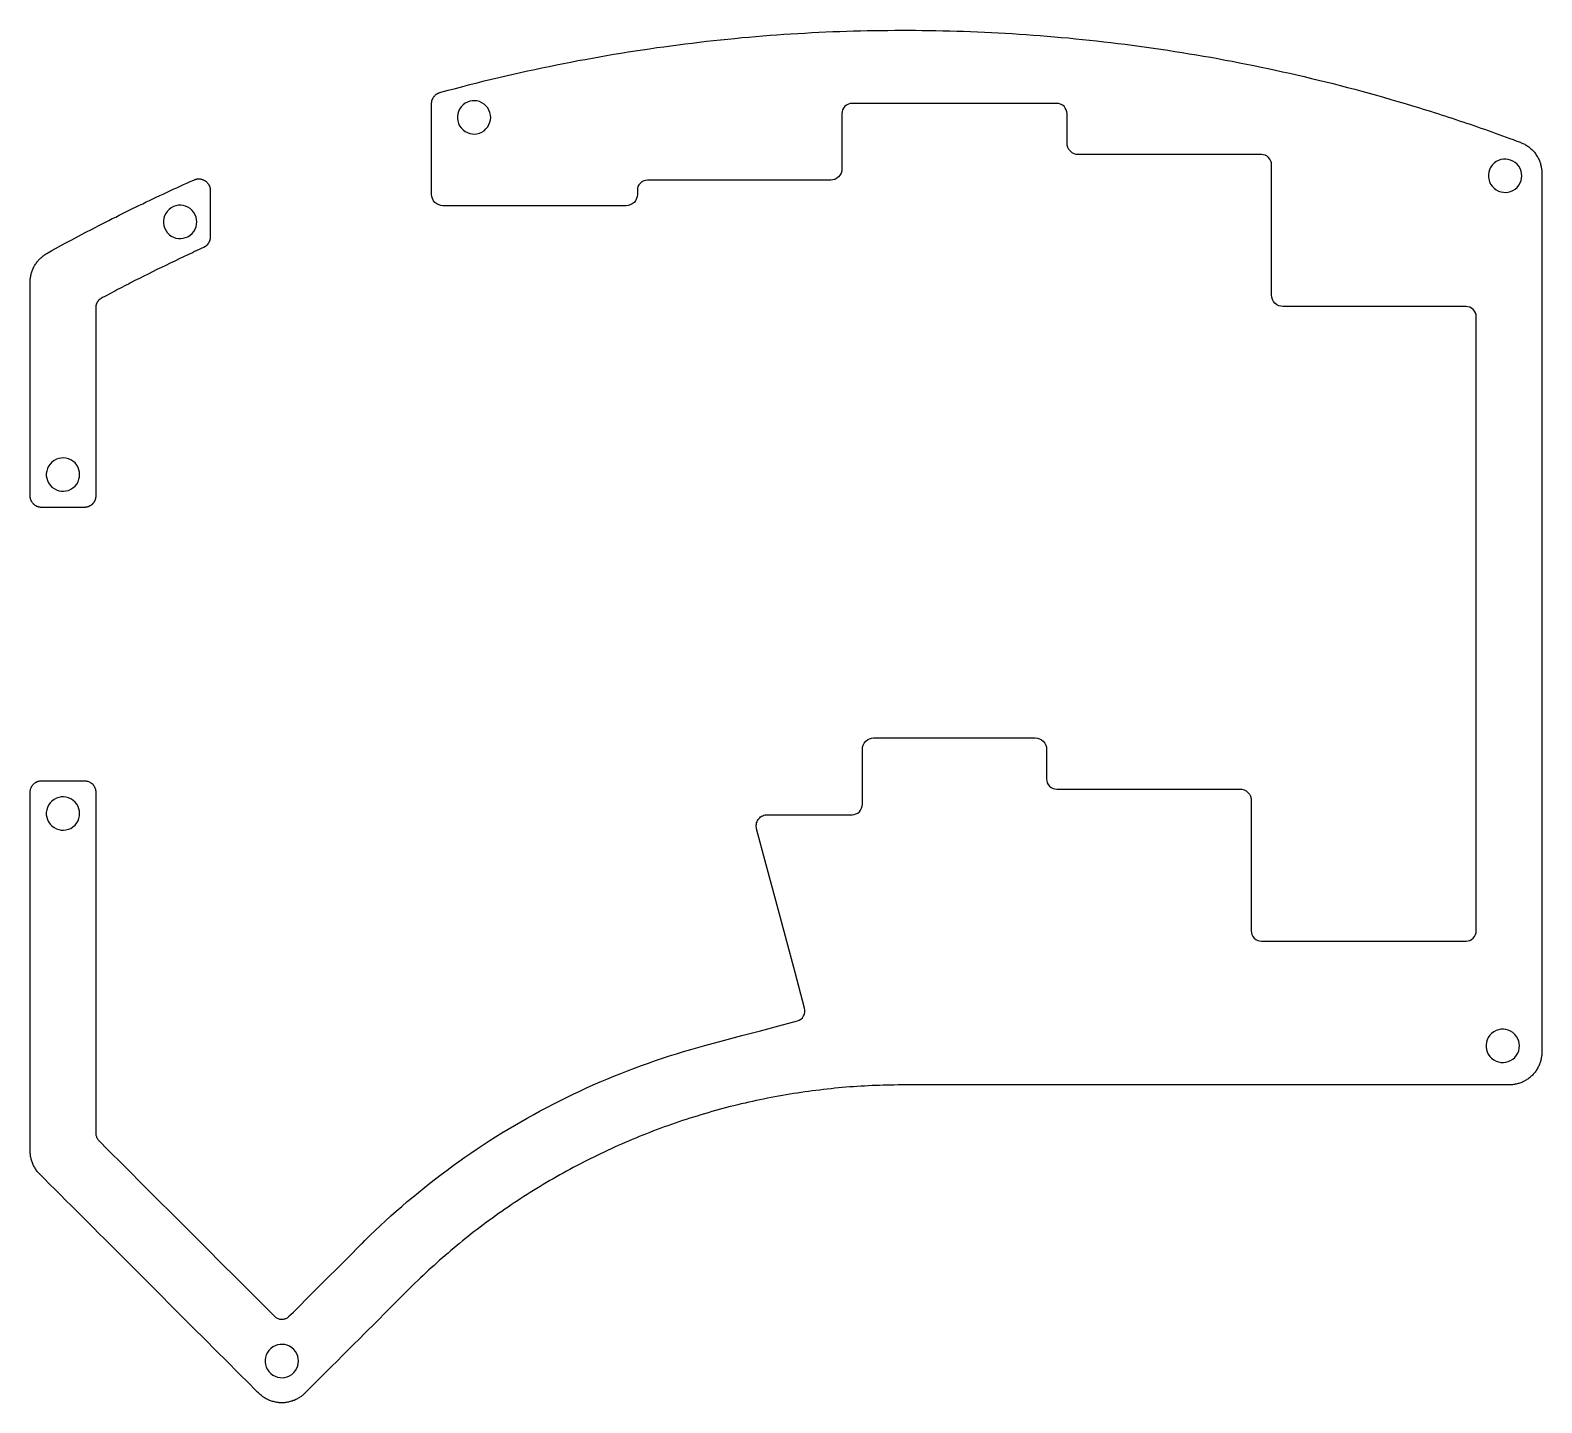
# Model space of a CAD drawing. Header units: millimetres. Extents: x -81 to 59, y 36 to 163.
import ezdxf

# ---------------------------------------------------------------- set-up
doc = ezdxf.new("R2010")
doc.units = ezdxf.units.MM
doc.header["$MEASUREMENT"] = 0
doc.layers.add('0.1mm kerf$HiPro1', color=18, linetype='Continuous', true_color=0x000000)

msp = doc.modelspace()

# ---------------------------------------------------------------- linework, layer by layer
at = {"layer": '0.1mm kerf$HiPro1'}
for points in [[(-43.91, 156.59), (-43.91, 156.63), (-43.91, 156.68), (-43.9, 156.72), (-43.9, 156.77), (-43.89, 156.81), (-43.88, 156.86), (-43.86, 156.9), (-43.85, 156.95), (-43.83, 156.99), (-43.81, 157.03), (-43.79, 157.08), (-43.77, 157.12), (-43.74, 157.16), (-43.72, 157.2), (-43.69, 157.24), (-43.66, 157.28), (-43.62, 157.31), (-43.59, 157.35), (-43.55, 157.38), (-43.52, 157.41), (-43.48, 157.44), (-43.44, 157.46), (-43.4, 157.49), (-43.36, 157.51), (-43.32, 157.53), (-43.28, 157.55), (-43.24, 157.57), (-43.2, 157.58), (-43.16, 157.6), (-43.12, 157.61), (-43.04, 157.63), (-42.36, 157.81), (-41.69, 157.99), (-41.02, 158.17), (-40.35, 158.34), (-39.68, 158.51), (-39.01, 158.68), (-38.33, 158.84), (-37.66, 159), (-36.99, 159.16), (-36.32, 159.31), (-35.65, 159.46), (-34.98, 159.61), (-34.31, 159.76), (-33.64, 159.9), (-32.97, 160.04), (-32.3, 160.18), (-31.63, 160.31), (-30.96, 160.44), (-30.29, 160.57), (-29.62, 160.69), (-28.95, 160.81), (-28.29, 160.93), (-27.62, 161.05), (-26.95, 161.16), (-26.29, 161.27), (-25.62, 161.38), (-24.95, 161.48), (-24.29, 161.58), (-23.62, 161.68), (-22.96, 161.78), (-22.3, 161.87), (-21.63, 161.96), (-20.97, 162.05), (-20.31, 162.13), (-19.65, 162.21), (-18.99, 162.29), (-18.33, 162.37), (-17.67, 162.44), (-17.01, 162.51), (-16.35, 162.58), (-15.69, 162.64), (-15.03, 162.71), (-14.38, 162.77), (-13.72, 162.82), (-13.07, 162.88), (-12.41, 162.93), (-11.76, 162.98), (-11.11, 163.02), (-10.46, 163.07), (-9.81, 163.11), (-9.16, 163.14), (-8.51, 163.18), (-7.86, 163.21), (-7.21, 163.24), (-6.57, 163.27), (-5.92, 163.29), (-5.27, 163.31), (-4.63, 163.33), (-3.99, 163.35), (-3.35, 163.37), (-2.71, 163.38), (-2.07, 163.39), (-1.43, 163.39), (-0.79, 163.4), (-0.15, 163.4), (0.48, 163.4), (1.12, 163.4), (1.76, 163.39), (2.4, 163.38), (3.04, 163.37), (3.68, 163.36), (4.32, 163.34), (4.97, 163.32), (5.61, 163.3), (6.26, 163.28), (6.9, 163.25), (7.55, 163.23), (8.2, 163.19), (8.84, 163.16), (9.49, 163.12), (10.14, 163.09), (10.79, 163.04), (11.45, 163), (12.1, 162.95), (12.75, 162.9), (13.4, 162.85), (14.06, 162.8), (14.71, 162.74), (15.37, 162.68), (16.03, 162.61), (16.68, 162.55), (17.34, 162.48), (18, 162.41), (18.66, 162.33), (19.32, 162.26), (19.98, 162.18), (20.64, 162.09), (21.3, 162.01), (21.97, 161.92), (22.63, 161.83), (23.29, 161.73), (23.96, 161.64), (24.62, 161.54), (25.29, 161.43), (25.95, 161.33), (26.62, 161.22), (27.28, 161.11), (27.95, 160.99), (28.62, 160.88), (29.28, 160.76), (29.95, 160.63), (30.62, 160.51), (31.29, 160.38), (31.96, 160.25), (32.63, 160.11), (33.3, 159.97), (33.97, 159.83), (34.64, 159.69), (35.31, 159.54), (35.98, 159.39), (36.65, 159.24), (37.32, 159.08), (37.99, 158.92), (38.66, 158.76), (39.33, 158.6), (40.01, 158.43), (40.68, 158.26), (41.35, 158.08), (42.02, 157.91), (42.69, 157.72), (43.37, 157.54), (44.04, 157.35), (44.71, 157.17), (45.38, 156.97), (46.05, 156.78), (46.73, 156.58), (47.4, 156.38), (47.73, 156.27), (48.07, 156.17), (48.41, 156.07), (48.74, 155.96), (49.08, 155.86), (49.41, 155.75), (49.75, 155.64), (50.08, 155.54), (50.42, 155.43), (50.76, 155.32), (51.09, 155.21), (51.43, 155.1), (51.76, 154.98), (52.1, 154.87), (52.43, 154.76), (52.77, 154.65), (53.1, 154.53), (53.44, 154.41), (53.77, 154.3), (54.11, 154.18), (54.44, 154.06), (54.78, 153.94), (55.11, 153.82), (55.45, 153.7), (55.78, 153.58), (56.12, 153.46), (56.45, 153.34), (56.79, 153.22), (57.12, 153.09), (57.45, 152.97), (57.53, 152.93), (57.61, 152.9), (57.69, 152.87), (57.77, 152.83), (57.85, 152.79), (57.92, 152.74), (58, 152.7), (58.07, 152.65), (58.15, 152.6), (58.22, 152.55), (58.29, 152.49), (58.36, 152.43), (58.43, 152.37), (58.5, 152.31), (58.56, 152.25), (58.63, 152.18), (58.69, 152.11), (58.75, 152.04), (58.81, 151.97), (58.86, 151.89), (58.91, 151.82), (58.96, 151.74), (59.01, 151.66), (59.06, 151.58), (59.1, 151.5), (59.14, 151.42), (59.18, 151.33), (59.22, 151.25), (59.25, 151.16), (59.28, 151.08), (59.31, 150.99), (59.33, 150.9), (59.35, 150.82), (59.37, 150.73), (59.39, 150.64), (59.4, 150.56), (59.42, 150.47), (59.43, 150.38), (59.43, 150.3), (59.44, 150.21), (59.44, 150.13), (59.44, 150.12), (59.44, 150.11), (59.44, 150.11), (59.44, 150.1), (59.44, 150.08), (59.44, 150.05), (59.44, 149.98), (59.44, 149.84), (59.44, 147.68), (59.44, 143.35), (59.44, 126.03), (59.44, 91.4), (59.44, 74.08), (59.44, 69.75), (59.44, 68.67), (59.44, 68.4), (59.44, 68.33), (59.44, 68.3), (59.44, 68.3), (59.44, 68.3), (59.44, 68.29), (59.44, 68.27), (59.44, 68.19), (59.43, 68.11), (59.43, 68.03), (59.42, 67.94), (59.41, 67.86), (59.39, 67.77), (59.38, 67.69), (59.36, 67.6), (59.34, 67.52), (59.31, 67.43), (59.29, 67.35), (59.26, 67.26), (59.22, 67.18), (59.19, 67.09), (59.15, 67.01), (59.11, 66.93), (59.07, 66.85), (59.02, 66.76), (58.97, 66.68), (58.92, 66.61), (58.87, 66.53), (58.81, 66.45), (58.76, 66.38), (58.7, 66.31), (58.63, 66.24), (58.57, 66.17), (58.5, 66.1), (58.43, 66.04), (58.36, 65.97), (58.29, 65.91), (58.21, 65.86), (58.14, 65.8), (58.06, 65.75), (57.98, 65.7), (57.9, 65.65), (57.82, 65.61), (57.74, 65.56), (57.65, 65.52), (57.57, 65.49), (57.48, 65.45), (57.4, 65.42), (57.31, 65.39), (57.23, 65.37), (57.14, 65.35), (57.06, 65.32), (56.97, 65.31), (56.89, 65.29), (56.8, 65.28), (56.72, 65.27), (56.64, 65.26), (56.55, 65.25), (56.47, 65.25), (56.39, 65.25), (56.39, 65.25), (56.39, 65.25), (56.38, 65.25), (56.34, 65.25), (56.27, 65.25), (56.13, 65.25), (55.57, 65.25), (54.44, 65.25), (53.31, 65.25), (52.19, 65.25), (51.06, 65.25), (49.94, 65.25), (47.7, 65.25), (45.45, 65.25), (43.21, 65.25), (40.97, 65.25), (38.73, 65.25), (34.26, 65.25), (32.02, 65.25), (29.78, 65.25), (27.54, 65.25), (25.29, 65.25), (24.17, 65.25), (23.04, 65.25), (21.92, 65.25), (20.79, 65.25), (19.66, 65.25), (18.54, 65.25), (17.41, 65.25), (16.27, 65.25), (15.14, 65.25), (14.01, 65.25), (12.87, 65.25), (11.74, 65.25), (10.6, 65.25), (9.46, 65.25), (8.32, 65.25), (7.17, 65.25), (6.03, 65.25), (4.88, 65.25), (3.73, 65.25), (2.58, 65.25), (1.43, 65.25), (0.27, 65.25), (0.13, 65.25), (0.05, 65.25), (0.02, 65.25), (0, 65.25), (0, 65.25), (0, 65.25), (-0.01, 65.25), (-0.02, 65.25), (-0.06, 65.25), (-0.15, 65.25), (-0.49, 65.25), (-0.84, 65.24), (-1.18, 65.24), (-1.53, 65.23), (-1.87, 65.22), (-2.22, 65.21), (-2.56, 65.2), (-2.91, 65.19), (-3.26, 65.17), (-3.6, 65.15), (-3.95, 65.13), (-4.3, 65.11), (-4.65, 65.08), (-4.99, 65.06), (-5.34, 65.03), (-5.69, 65), (-6.04, 64.97), (-6.39, 64.94), (-6.73, 64.9), (-7.08, 64.86), (-7.43, 64.83), (-7.78, 64.78), (-8.13, 64.74), (-8.48, 64.7), (-8.82, 64.65), (-9.17, 64.6), (-9.52, 64.55), (-9.87, 64.5), (-10.22, 64.45), (-10.57, 64.39), (-10.91, 64.33), (-11.26, 64.27), (-11.61, 64.21), (-11.96, 64.15), (-12.31, 64.08), (-12.65, 64.01), (-13, 63.94), (-13.35, 63.87), (-13.69, 63.8), (-14.04, 63.72), (-14.39, 63.64), (-14.73, 63.57), (-15.08, 63.48), (-15.42, 63.4), (-15.77, 63.32), (-16.11, 63.23), (-16.46, 63.14), (-16.8, 63.05), (-17.15, 62.96), (-17.49, 62.86), (-17.83, 62.77), (-18.18, 62.67), (-18.52, 62.57), (-18.86, 62.47), (-19.2, 62.36), (-19.54, 62.26), (-19.88, 62.15), (-20.22, 62.04), (-20.56, 61.93), (-20.9, 61.81), (-21.24, 61.7), (-21.57, 61.58), (-21.91, 61.46), (-22.25, 61.34), (-22.58, 61.22), (-22.92, 61.09), (-23.25, 60.97), (-23.59, 60.84), (-23.92, 60.71), (-24.25, 60.58), (-24.58, 60.44), (-24.91, 60.31), (-25.24, 60.17), (-25.57, 60.03), (-25.9, 59.89), (-26.23, 59.75), (-26.56, 59.6), (-26.88, 59.45), (-27.21, 59.31), (-27.53, 59.16), (-27.86, 59.01), (-28.18, 58.85), (-28.5, 58.7), (-28.82, 58.54), (-29.14, 58.38), (-29.46, 58.22), (-29.78, 58.06), (-30.1, 57.89), (-30.41, 57.73), (-30.73, 57.56), (-31.04, 57.39), (-31.35, 57.22), (-31.67, 57.05), (-31.98, 56.88), (-32.29, 56.7), (-32.6, 56.52), (-32.9, 56.35), (-33.21, 56.17), (-33.52, 55.98), (-33.82, 55.8), (-34.12, 55.62), (-34.43, 55.43), (-34.73, 55.24), (-35.03, 55.05), (-35.33, 54.86), (-35.62, 54.67), (-35.92, 54.47), (-36.22, 54.28), (-36.51, 54.08), (-36.8, 53.88), (-37.09, 53.68), (-37.38, 53.48), (-37.67, 53.28), (-37.96, 53.07), (-38.25, 52.86), (-38.53, 52.66), (-38.82, 52.45), (-39.1, 52.24), (-39.38, 52.03), (-39.66, 51.81), (-39.94, 51.6), (-40.22, 51.38), (-40.49, 51.17), (-40.77, 50.95), (-41.04, 50.73), (-41.31, 50.51), (-41.58, 50.29), (-41.85, 50.06), (-42.12, 49.84), (-42.38, 49.61), (-42.65, 49.38), (-42.91, 49.16), (-43.17, 48.93), (-43.43, 48.7), (-43.69, 48.46), (-43.95, 48.23), (-44.2, 48), (-44.46, 47.76), (-44.71, 47.52), (-44.96, 47.29), (-45.21, 47.05), (-45.46, 46.81), (-45.71, 46.57), (-45.95, 46.33), (-46.07, 46.2), (-46.13, 46.14), (-46.14, 46.14), (-46.14, 46.14), (-46.14, 46.14), (-46.14, 46.14), (-46.15, 46.13), (-46.16, 46.11), (-46.23, 46.05), (-46.49, 45.79), (-47.01, 45.27), (-47.52, 44.75), (-48.04, 44.23), (-49.08, 43.19), (-50.12, 42.15), (-50.64, 41.63), (-51.16, 41.12), (-51.68, 40.6), (-52.2, 40.08), (-52.71, 39.56), (-53.23, 39.05), (-53.74, 38.54), (-54.25, 38.02), (-54.51, 37.77), (-54.76, 37.52), (-55.02, 37.26), (-55.27, 37.01), (-55.52, 36.76), (-55.65, 36.63), (-55.68, 36.6), (-55.69, 36.58), (-55.7, 36.58), (-55.7, 36.58), (-55.7, 36.57), (-55.7, 36.57), (-55.72, 36.56), (-55.78, 36.5), (-55.84, 36.45), (-55.9, 36.39), (-55.97, 36.34), (-56.03, 36.29), (-56.1, 36.24), (-56.17, 36.19), (-56.25, 36.14), (-56.32, 36.1), (-56.4, 36.05), (-56.48, 36.01), (-56.56, 35.97), (-56.64, 35.93), (-56.72, 35.9), (-56.8, 35.87), (-56.89, 35.83), (-56.98, 35.81), (-57.07, 35.78), (-57.16, 35.76), (-57.25, 35.74), (-57.34, 35.72), (-57.43, 35.71), (-57.52, 35.69), (-57.62, 35.68), (-57.71, 35.68), (-57.81, 35.68), (-57.9, 35.68), (-57.99, 35.68), (-58.09, 35.68), (-58.18, 35.69), (-58.28, 35.7), (-58.37, 35.72), (-58.46, 35.74), (-58.55, 35.76), (-58.64, 35.78), (-58.73, 35.8), (-58.82, 35.83), (-58.91, 35.86), (-58.99, 35.9), (-59.08, 35.93), (-59.16, 35.97), (-59.24, 36.01), (-59.32, 36.05), (-59.4, 36.1), (-59.47, 36.14), (-59.55, 36.19), (-59.62, 36.24), (-59.69, 36.29), (-59.76, 36.35), (-59.83, 36.4), (-59.89, 36.46), (-59.95, 36.51), (-60.01, 36.57), (-60.01, 36.57), (-60.02, 36.57), (-60.02, 36.58), (-60.02, 36.58), (-60.02, 36.58), (-60.04, 36.6), (-60.11, 36.66), (-60.36, 36.92), (-60.88, 37.44), (-61.92, 38.47), (-62.95, 39.51), (-63.99, 40.55), (-65.03, 41.59), (-66.07, 42.63), (-68.15, 44.71), (-69.19, 45.75), (-70.23, 46.79), (-71.27, 47.83), (-72.3, 48.86), (-72.82, 49.38), (-73.34, 49.9), (-73.85, 50.41), (-74.37, 50.93), (-74.88, 51.44), (-75.4, 51.96), (-75.91, 52.47), (-76.42, 52.98), (-76.93, 53.49), (-77.44, 54), (-77.95, 54.51), (-78.46, 55.02), (-78.97, 55.53), (-79.47, 56.03), (-79.98, 56.54), (-80.23, 56.79), (-80.36, 56.91), (-80.37, 56.93), (-80.38, 56.94), (-80.38, 56.94), (-80.39, 56.95), (-80.39, 56.95), (-80.39, 56.95), (-80.45, 57.01), (-80.51, 57.08), (-80.57, 57.14), (-80.62, 57.21), (-80.68, 57.28), (-80.73, 57.36), (-80.78, 57.43), (-80.83, 57.51), (-80.88, 57.59), (-80.92, 57.67), (-80.96, 57.75), (-81, 57.83), (-81.04, 57.91), (-81.07, 58), (-81.1, 58.08), (-81.13, 58.17), (-81.16, 58.25), (-81.18, 58.34), (-81.2, 58.43), (-81.22, 58.51), (-81.24, 58.6), (-81.25, 58.69), (-81.26, 58.78), (-81.27, 58.86), (-81.28, 58.95), (-81.28, 59.04), (-81.28, 59.09), (-81.28, 59.1), (-81.28, 59.1), (-81.28, 59.1), (-81.28, 59.1), (-81.28, 59.1), (-81.28, 59.12), (-81.28, 59.14), (-81.28, 59.18), (-81.28, 59.34), (-81.28, 60.66), (-81.28, 63.28), (-81.28, 64.6), (-81.28, 65.25), (-81.28, 65.3), (-81.28, 65.3), (-81.28, 65.3), (-81.28, 65.31), (-81.28, 65.38), (-81.28, 65.51), (-81.28, 65.78), (-81.28, 66.87), (-81.28, 67.96), (-81.28, 69.04), (-81.28, 70.13), (-81.28, 71.22), (-81.28, 73.4), (-81.28, 75.59), (-81.28, 77.77), (-81.28, 78.86), (-81.28, 79.95), (-81.28, 81.03), (-81.28, 82.12), (-81.28, 83.2), (-81.28, 84.29), (-81.28, 85.36), (-81.28, 86.44), (-81.28, 87.51), (-81.28, 88.05), (-81.28, 88.59), (-81.28, 89.12), (-81.28, 89.65), (-81.28, 90.19), (-81.28, 90.72), (-81.28, 91.25), (-81.28, 91.78), (-81.28, 92.31), (-81.28, 92.44), (-81.28, 92.5), (-81.28, 92.51), (-81.28, 92.51), (-81.28, 92.51), (-81.28, 92.51), (-81.28, 92.53), (-81.28, 92.57), (-81.27, 92.62), (-81.27, 92.66), (-81.26, 92.7), (-81.25, 92.75), (-81.24, 92.79), (-81.23, 92.83), (-81.21, 92.88), (-81.19, 92.92), (-81.17, 92.97), (-81.15, 93.01), (-81.13, 93.05), (-81.1, 93.09), (-81.07, 93.13), (-81.04, 93.17), (-81.01, 93.21), (-80.98, 93.24), (-80.94, 93.28), (-80.91, 93.31), (-80.87, 93.34), (-80.83, 93.37), (-80.79, 93.39), (-80.75, 93.42), (-80.71, 93.44), (-80.66, 93.46), (-80.62, 93.48), (-80.58, 93.5), (-80.53, 93.51), (-80.49, 93.52), (-80.44, 93.53), (-80.4, 93.54), (-80.36, 93.55), (-80.31, 93.55), (-80.27, 93.56), (-80.23, 93.56)], [(-43.91, 149.36), (-43.91, 150.81), (-43.91, 152.25), (-43.91, 153.7), (-43.91, 155.14), (-43.91, 156.59)], [(-4.76, 156.59), (-4.94, 156.58), (-5.11, 156.53), (-5.28, 156.44), (-5.43, 156.32), (-5.56, 156.16), (-5.65, 155.99), (-5.7, 155.82), (-5.71, 155.64)], [(14.29, 156.59), (10.48, 156.59), (6.67, 156.59), (2.86, 156.59), (-0.95, 156.59), (-4.76, 156.59)], [(15.24, 155.64), (15.22, 155.82), (15.17, 155.99), (15.08, 156.16), (14.96, 156.32), (14.81, 156.44), (14.64, 156.53), (14.46, 156.58), (14.29, 156.59)], [(-5.71, 155.64), (-5.71, 154.62), (-5.71, 153.59), (-5.71, 152.56), (-5.71, 151.53), (-5.71, 150.5)], [(15.24, 152.88), (15.24, 153.43), (15.24, 153.99), (15.24, 154.54), (15.24, 155.09), (15.24, 155.64)], [(16.29, 151.83), (16.1, 151.85), (15.9, 151.9), (15.71, 152), (15.55, 152.14), (15.41, 152.31), (15.31, 152.49), (15.26, 152.69), (15.24, 152.88)], [(33.34, 151.83), (29.93, 151.83), (26.52, 151.83), (23.11, 151.83), (19.7, 151.83), (16.29, 151.83)], [(34.29, 150.88), (34.27, 151.05), (34.22, 151.23), (34.13, 151.4), (34.01, 151.55), (33.86, 151.68), (33.69, 151.76), (33.51, 151.82), (33.34, 151.83)], [(34.29, 138.74), (34.29, 141.17), (34.29, 143.59), (34.29, 146.02), (34.29, 148.45), (34.29, 150.88)], [(-80.23, 119), (-80.27, 119), (-80.31, 119), (-80.35, 119.01), (-80.39, 119.01), (-80.44, 119.02), (-80.48, 119.03), (-80.52, 119.04), (-80.56, 119.06), (-80.61, 119.07), (-80.65, 119.09), (-80.69, 119.11), (-80.73, 119.13), (-80.77, 119.15), (-80.81, 119.17), (-80.85, 119.2), (-80.89, 119.23), (-80.92, 119.26), (-80.96, 119.29), (-80.99, 119.32), (-81.02, 119.36), (-81.05, 119.39), (-81.08, 119.43), (-81.11, 119.47), (-81.13, 119.51), (-81.15, 119.55), (-81.17, 119.59), (-81.19, 119.63), (-81.21, 119.68), (-81.23, 119.72), (-81.24, 119.76), (-81.25, 119.81), (-81.26, 119.85), (-81.27, 119.89), (-81.27, 119.93), (-81.28, 119.98), (-81.28, 120.02), (-81.28, 120.04), (-81.28, 120.05), (-81.28, 120.05), (-81.28, 120.05), (-81.28, 120.05), (-81.28, 120.05), (-81.28, 120.05), (-81.28, 120.06), (-81.28, 120.09), (-81.28, 120.16), (-81.28, 120.42), (-81.28, 120.94), (-81.28, 121.99), (-81.28, 123.04), (-81.28, 124.1), (-81.28, 125.15), (-81.28, 127.26), (-81.28, 129.37), (-81.28, 130.43), (-81.28, 131.48), (-81.28, 132.53), (-81.28, 133.58), (-81.28, 134.1), (-81.28, 134.62), (-81.28, 135.14), (-81.28, 135.66), (-81.28, 136.18), (-81.28, 136.7), (-81.28, 137.22), (-81.28, 137.73), (-81.28, 138.25), (-81.28, 138.76), (-81.28, 139.27), (-81.28, 139.78), (-81.28, 139.91), (-81.28, 139.94), (-81.28, 139.96), (-81.28, 139.97), (-81.28, 139.97), (-81.28, 139.97), (-81.28, 139.97), (-81.28, 139.98), (-81.28, 139.98), (-81.28, 139.99), (-81.28, 140.07), (-81.27, 140.16), (-81.27, 140.24), (-81.26, 140.33), (-81.25, 140.41), (-81.23, 140.5), (-81.22, 140.58), (-81.2, 140.66), (-81.18, 140.75), (-81.16, 140.83), (-81.13, 140.91), (-81.1, 141), (-81.07, 141.08), (-81.04, 141.16), (-81.01, 141.24), (-80.97, 141.32), (-80.93, 141.4), (-80.89, 141.48), (-80.84, 141.55), (-80.79, 141.63), (-80.74, 141.7), (-80.69, 141.77), (-80.64, 141.84), (-80.58, 141.91), (-80.53, 141.98), (-80.47, 142.05), (-80.41, 142.11), (-80.34, 142.17), (-80.28, 142.23), (-80.21, 142.29), (-80.15, 142.34), (-80.08, 142.4), (-80.01, 142.45), (-79.94, 142.5), (-79.87, 142.55), (-79.79, 142.59), (-79.72, 142.63), (-79.57, 142.72), (-79.26, 142.89), (-78.64, 143.23), (-78.02, 143.57), (-77.4, 143.91), (-76.77, 144.24), (-76.15, 144.57), (-75.52, 144.9), (-74.89, 145.22), (-74.27, 145.55), (-73.95, 145.71), (-73.64, 145.87), (-73.32, 146.02), (-73.01, 146.18), (-72.69, 146.34), (-72.38, 146.49), (-72.06, 146.65), (-71.75, 146.8), (-71.43, 146.96), (-71.12, 147.11), (-70.8, 147.26), (-70.49, 147.42), (-70.17, 147.57), (-69.85, 147.72), (-69.54, 147.86), (-69.22, 148.01), (-68.91, 148.16), (-68.59, 148.31), (-68.27, 148.45), (-67.96, 148.6), (-67.64, 148.74), (-67.33, 148.89), (-67.01, 149.03), (-66.69, 149.17), (-66.38, 149.31), (-66.06, 149.45), (-65.98, 149.49), (-65.94, 149.5), (-65.9, 149.52), (-65.86, 149.53), (-65.82, 149.54), (-65.77, 149.55), (-65.73, 149.56), (-65.68, 149.56), (-65.64, 149.56), (-65.59, 149.57), (-65.54, 149.57), (-65.5, 149.56), (-65.45, 149.56), (-65.41, 149.55), (-65.36, 149.54), (-65.32, 149.53), (-65.28, 149.52), (-65.23, 149.51), (-65.19, 149.49), (-65.15, 149.47), (-65.11, 149.45), (-65.07, 149.43), (-65.03, 149.41), (-65, 149.39), (-64.96, 149.36), (-64.93, 149.34), (-64.89, 149.31), (-64.86, 149.28), (-64.83, 149.25), (-64.8, 149.22), (-64.77, 149.18), (-64.74, 149.15), (-64.71, 149.11), (-64.69, 149.07), (-64.66, 149.03), (-64.64, 148.99), (-64.62, 148.95), (-64.6, 148.91), (-64.59, 148.86), (-64.57, 148.82), (-64.56, 148.78), (-64.55, 148.73), (-64.54, 148.69), (-64.54, 148.65), (-64.53, 148.6), (-64.53, 148.56), (-64.53, 148.52)], [(-43.91, 148.12), (-43.91, 148.37), (-43.91, 148.62), (-43.91, 148.86), (-43.91, 149.11), (-43.91, 149.36)], [(-23.81, 149.45), (-23.99, 149.43), (-24.16, 149.38), (-24.33, 149.3), (-24.48, 149.17), (-24.61, 149.02), (-24.7, 148.85), (-24.75, 148.67), (-24.76, 148.5)], [(-6.76, 149.45), (-10.17, 149.45), (-13.58, 149.45), (-16.99, 149.45), (-20.4, 149.45), (-23.81, 149.45)], [(-5.71, 150.5), (-5.73, 150.31), (-5.79, 150.11), (-5.88, 149.93), (-6.02, 149.76), (-6.19, 149.62), (-6.38, 149.52), (-6.57, 149.47), (-6.76, 149.45)], [(-64.53, 148.52), (-64.53, 147.64), (-64.53, 146.76), (-64.53, 145.89), (-64.53, 145.01), (-64.53, 144.13)], [(-42.86, 147.07), (-43.05, 147.09), (-43.25, 147.14), (-43.44, 147.24), (-43.6, 147.38), (-43.74, 147.54), (-43.84, 147.73), (-43.89, 147.93), (-43.91, 148.12)], [(-24.76, 148.12), (-24.78, 147.93), (-24.84, 147.73), (-24.93, 147.54), (-25.07, 147.38), (-25.24, 147.24), (-25.43, 147.14), (-25.62, 147.09), (-25.81, 147.07)], [(-24.76, 148.5), (-24.76, 148.42), (-24.76, 148.35), (-24.76, 148.27), (-24.76, 148.2), (-24.76, 148.12)], [(-25.81, 147.07), (-29.22, 147.07), (-32.63, 147.07), (-36.04, 147.07), (-39.45, 147.07), (-42.86, 147.07)], [(-64.53, 144.13), (-64.53, 144.1), (-64.53, 144.07), (-64.53, 144.05), (-64.54, 144.02), (-64.54, 143.99), (-64.54, 143.96), (-64.55, 143.93), (-64.56, 143.9), (-64.56, 143.87), (-64.57, 143.84), (-64.58, 143.81), (-64.59, 143.78), (-64.6, 143.75), (-64.61, 143.73), (-64.62, 143.7), (-64.64, 143.67), (-64.65, 143.64), (-64.67, 143.61), (-64.68, 143.59), (-64.7, 143.56), (-64.71, 143.54), (-64.73, 143.51), (-64.75, 143.49), (-64.77, 143.46), (-64.79, 143.44), (-64.81, 143.42), (-64.83, 143.39), (-64.85, 143.37), (-64.88, 143.35), (-64.9, 143.33), (-64.92, 143.31), (-64.95, 143.29), (-64.97, 143.28), (-65, 143.26), (-65.02, 143.24), (-65.05, 143.23), (-65.07, 143.21), (-65.1, 143.2), (-65.12, 143.19), (-65.15, 143.17), (-65.36, 143.08), (-65.56, 142.99), (-65.77, 142.89), (-65.98, 142.8), (-66.18, 142.7), (-66.39, 142.6), (-66.6, 142.51), (-67.01, 142.31), (-67.42, 142.12), (-67.83, 141.92), (-68.25, 141.72), (-68.66, 141.52), (-69.07, 141.32), (-69.48, 141.12), (-69.89, 140.92), (-70.3, 140.71), (-70.71, 140.51), (-71.12, 140.3), (-71.53, 140.1), (-71.93, 139.89), (-72.14, 139.78), (-72.34, 139.68), (-72.54, 139.57), (-72.74, 139.47), (-72.94, 139.37), (-73.14, 139.26), (-73.34, 139.15), (-73.54, 139.05), (-73.74, 138.94), (-73.94, 138.84), (-74.14, 138.73), (-74.34, 138.63), (-74.54, 138.52), (-74.64, 138.47), (-74.68, 138.44), (-74.71, 138.43), (-74.73, 138.41), (-74.75, 138.4), (-74.78, 138.38), (-74.8, 138.37), (-74.82, 138.35), (-74.84, 138.33), (-74.86, 138.31), (-74.88, 138.3), (-74.9, 138.28), (-74.92, 138.26), (-74.94, 138.24), (-74.96, 138.21), (-74.98, 138.19), (-74.99, 138.17), (-75.01, 138.15), (-75.02, 138.13), (-75.04, 138.1), (-75.05, 138.08), (-75.06, 138.06), (-75.08, 138.03), (-75.09, 138.01), (-75.1, 137.98), (-75.11, 137.96), (-75.12, 137.93), (-75.13, 137.91), (-75.14, 137.88), (-75.15, 137.85), (-75.15, 137.83), (-75.16, 137.8), (-75.16, 137.78), (-75.17, 137.75), (-75.17, 137.72), (-75.17, 137.69), (-75.18, 137.67), (-75.18, 137.64), (-75.18, 137.61), (-75.18, 137.61), (-75.18, 137.61), (-75.18, 137.61), (-75.18, 137.61), (-75.18, 137.59), (-75.18, 137.55), (-75.18, 137.46), (-75.18, 136.76), (-75.18, 136.05), (-75.18, 135.34), (-75.18, 134.63), (-75.18, 133.92), (-75.18, 132.5), (-75.18, 131.07), (-75.18, 129.65), (-75.18, 128.94), (-75.18, 128.23), (-75.18, 127.52), (-75.18, 126.82), (-75.18, 126.11), (-75.18, 125.4), (-75.18, 125.05), (-75.18, 124.7), (-75.18, 124.35), (-75.18, 124), (-75.18, 123.65), (-75.18, 123.3), (-75.18, 122.95), (-75.18, 122.6), (-75.18, 122.25), (-75.18, 121.9), (-75.18, 121.56), (-75.18, 121.21), (-75.18, 120.87), (-75.18, 120.52), (-75.18, 120.18), (-75.18, 120.09), (-75.18, 120.07), (-75.18, 120.06), (-75.18, 120.05), (-75.18, 120.05), (-75.18, 120.05), (-75.18, 120.05), (-75.18, 120.04), (-75.18, 120.01), (-75.18, 119.98), (-75.18, 119.95), (-75.19, 119.92), (-75.19, 119.9), (-75.2, 119.87), (-75.2, 119.84), (-75.21, 119.81), (-75.21, 119.78), (-75.22, 119.75), (-75.23, 119.72), (-75.24, 119.7), (-75.25, 119.67), (-75.26, 119.64), (-75.28, 119.61), (-75.29, 119.58), (-75.3, 119.55), (-75.32, 119.53), (-75.34, 119.5), (-75.35, 119.47), (-75.37, 119.45), (-75.39, 119.42), (-75.41, 119.4), (-75.43, 119.37), (-75.45, 119.35), (-75.47, 119.33), (-75.49, 119.3), (-75.52, 119.28), (-75.54, 119.26), (-75.56, 119.24), (-75.59, 119.22), (-75.61, 119.2), (-75.64, 119.18), (-75.67, 119.16), (-75.69, 119.15), (-75.72, 119.13), (-75.75, 119.12), (-75.78, 119.1), (-75.8, 119.09), (-75.83, 119.08), (-75.86, 119.07), (-75.89, 119.06), (-75.92, 119.05), (-75.95, 119.04), (-75.98, 119.03), (-76, 119.03), (-76.03, 119.02), (-76.06, 119.02), (-76.09, 119.01), (-76.12, 119.01), (-76.15, 119), (-76.17, 119), (-76.2, 119), (-76.23, 119)], [(35.34, 137.69), (35.15, 137.71), (34.95, 137.76), (34.76, 137.86), (34.6, 138), (34.46, 138.16), (34.36, 138.35), (34.31, 138.55), (34.29, 138.74)], [(52.39, 137.69), (48.98, 137.69), (45.57, 137.69), (42.16, 137.69), (38.75, 137.69), (35.34, 137.69)], [(53.34, 136.74), (53.32, 136.91), (53.27, 137.09), (53.18, 137.26), (53.06, 137.41), (52.91, 137.53), (52.74, 137.62), (52.56, 137.67), (52.39, 137.69)], [(53.34, 79.59), (53.34, 93.35), (53.34, 99.99), (53.34, 100.65), (53.34, 101.3), (53.34, 101.95), (53.34, 102.61), (53.34, 103.26), (53.34, 103.91), (53.34, 104.57), (53.34, 105.22), (53.34, 105.87), (53.34, 106.53), (53.34, 107.18), (53.34, 107.84), (53.34, 108.49), (53.34, 109.14), (53.34, 109.8), (53.34, 110.45), (53.34, 111.1), (53.34, 111.76), (53.34, 112.41), (53.34, 113.06), (53.34, 113.72), (53.34, 114.37), (53.34, 115.03), (53.34, 115.68), (53.34, 116.33), (53.34, 122.98), (53.34, 136.74)], [(-76.23, 119), (-77.03, 119), (-77.83, 119), (-78.63, 119), (-79.43, 119), (-80.23, 119)], [(-3.81, 96.49), (-3.79, 96.68), (-3.74, 96.88), (-3.64, 97.07), (-3.5, 97.24), (-3.34, 97.37), (-3.15, 97.47), (-2.95, 97.53), (-2.76, 97.54)], [(-2.76, 97.54), (0.25, 97.54), (3.26, 97.54), (6.27, 97.54), (9.28, 97.54), (12.29, 97.54)], [(12.29, 97.54), (12.48, 97.53), (12.67, 97.47), (12.86, 97.37), (13.03, 97.24), (13.17, 97.07), (13.26, 96.88), (13.32, 96.68), (13.34, 96.49)], [(-3.81, 91.35), (-3.81, 92.38), (-3.81, 93.41), (-3.81, 94.44), (-3.81, 95.47), (-3.81, 96.49)], [(13.34, 96.49), (13.34, 95.94), (13.34, 95.39), (13.34, 94.84), (13.34, 94.28), (13.34, 93.73)], [(-80.23, 93.56), (-79.43, 93.56), (-78.63, 93.56), (-77.83, 93.56), (-77.03, 93.56), (-76.23, 93.56)], [(-76.23, 93.56), (-76.15, 93.55), (-76.08, 93.55), (-76, 93.53), (-75.92, 93.51), (-75.85, 93.49), (-75.77, 93.45), (-75.7, 93.41), (-75.63, 93.37), (-75.56, 93.32), (-75.49, 93.26), (-75.43, 93.2), (-75.38, 93.13), (-75.33, 93.06), (-75.29, 92.98), (-75.26, 92.91), (-75.23, 92.83), (-75.21, 92.75), (-75.19, 92.67), (-75.18, 92.59), (-75.18, 92.52), (-75.18, 92.51), (-75.18, 92.51), (-75.18, 92.51), (-75.18, 92.49), (-75.18, 92.46), (-75.18, 92.4), (-75.18, 92.28), (-75.18, 91.81), (-75.18, 89.9), (-75.18, 86.08), (-75.18, 78.44), (-75.18, 70.8), (-75.18, 66.98), (-75.18, 66.02), (-75.18, 65.54), (-75.18, 65.3), (-75.18, 65.3), (-75.18, 65.3), (-75.18, 65.3), (-75.18, 65.3), (-75.18, 65.29), (-75.18, 65.28), (-75.18, 65.14), (-75.18, 62.8), (-75.18, 61.64), (-75.18, 61.07), (-75.18, 60.79), (-75.18, 60.77), (-75.18, 60.76), (-75.18, 60.76), (-75.18, 60.75), (-75.18, 60.74), (-75.18, 60.73), (-75.17, 60.65), (-75.16, 60.58), (-75.15, 60.51), (-75.12, 60.44), (-75.1, 60.37), (-75.06, 60.3), (-75.02, 60.24), (-74.98, 60.18), (-74.93, 60.12), (-74.91, 60.09), (-74.9, 60.09), (-74.9, 60.09), (-74.9, 60.09), (-74.9, 60.08), (-74.88, 60.07), (-74.85, 60.04), (-74.8, 59.98), (-74.68, 59.87), (-74.23, 59.41), (-72.4, 57.59), (-70.57, 55.75), (-66.89, 52.08), (-65.06, 50.25), (-63.24, 48.43), (-62.33, 47.52), (-61.43, 46.62), (-60.53, 45.72), (-59.64, 44.82), (-58.74, 43.93), (-58.63, 43.82), (-58.58, 43.76), (-58.55, 43.74), (-58.54, 43.72), (-58.53, 43.72), (-58.53, 43.72), (-58.52, 43.71), (-58.51, 43.7), (-58.46, 43.65), (-58.41, 43.61), (-58.35, 43.57), (-58.28, 43.54), (-58.21, 43.51), (-58.14, 43.48), (-58.07, 43.46), (-58, 43.45), (-57.92, 43.44), (-57.84, 43.44), (-57.76, 43.44), (-57.69, 43.45), (-57.61, 43.47), (-57.54, 43.49), (-57.47, 43.52), (-57.4, 43.56), (-57.34, 43.59), (-57.28, 43.63), (-57.23, 43.68), (-57.2, 43.7), (-57.19, 43.72), (-57.19, 43.72), (-57.19, 43.72), (-57.19, 43.72), (-57.18, 43.72), (-57.13, 43.78), (-57.01, 43.89), (-56.78, 44.12), (-54.96, 45.94), (-51.32, 49.58), (-50.87, 50.04), (-50.64, 50.27), (-50.52, 50.38), (-50.47, 50.44), (-50.45, 50.45), (-50.45, 50.45), (-50.45, 50.45), (-50.42, 50.48), (-50.36, 50.54), (-50.13, 50.78), (-49.65, 51.24), (-49.17, 51.7), (-48.68, 52.16), (-48.19, 52.61), (-47.7, 53.06), (-47.2, 53.51), (-46.69, 53.95), (-46.18, 54.39), (-45.66, 54.82), (-45.14, 55.25), (-44.62, 55.68), (-44.09, 56.1), (-43.55, 56.52), (-43.01, 56.93), (-42.47, 57.33), (-41.92, 57.74), (-41.37, 58.13), (-40.81, 58.53), (-40.25, 58.91), (-39.68, 59.3), (-39.11, 59.67), (-38.54, 60.05), (-37.96, 60.41), (-37.38, 60.78), (-36.79, 61.13), (-36.2, 61.48), (-35.61, 61.83), (-35.01, 62.17), (-34.41, 62.5), (-33.81, 62.83), (-33.2, 63.16), (-32.59, 63.47), (-31.97, 63.78), (-31.36, 64.09), (-30.74, 64.39), (-30.11, 64.68), (-29.49, 64.97), (-28.86, 65.25), (-28.22, 65.53), (-27.59, 65.8), (-26.95, 66.06), (-26.31, 66.32), (-25.67, 66.57), (-25.02, 66.82), (-24.38, 67.06), (-23.73, 67.29), (-23.08, 67.52), (-22.42, 67.74), (-21.77, 67.95), (-21.11, 68.16), (-20.45, 68.36), (-19.79, 68.55), (-19.13, 68.74), (-18.47, 68.92)], [(13.34, 93.73), (13.35, 93.56), (13.4, 93.38), (13.49, 93.21), (13.62, 93.06), (13.77, 92.94), (13.94, 92.85), (14.11, 92.8), (14.29, 92.78)], [(14.29, 92.78), (17.7, 92.78), (21.11, 92.78), (24.52, 92.78), (27.93, 92.78), (31.34, 92.78)], [(31.34, 92.78), (31.53, 92.76), (31.72, 92.71), (31.91, 92.61), (32.08, 92.47), (32.22, 92.31), (32.31, 92.12), (32.37, 91.92), (32.39, 91.73)], [(32.39, 91.73), (32.39, 89.3), (32.39, 86.87), (32.39, 84.44), (32.39, 82.02), (32.39, 79.59)], [(-13.66, 89.08), (-13.68, 89.19), (-13.7, 89.3), (-13.7, 89.41), (-13.68, 89.53), (-13.66, 89.64), (-13.62, 89.75), (-13.57, 89.85), (-13.51, 89.94), (-13.45, 90.03), (-13.37, 90.11), (-13.28, 90.19), (-13.19, 90.25), (-13.09, 90.3), (-12.98, 90.35), (-12.87, 90.38), (-12.76, 90.39), (-12.65, 90.4)], [(-12.65, 90.4), (-11.07, 90.4), (-9.49, 90.4), (-7.92, 90.4), (-6.34, 90.4), (-4.76, 90.4)], [(-4.76, 90.4), (-4.59, 90.42), (-4.41, 90.47), (-4.24, 90.55), (-4.09, 90.68), (-3.97, 90.83), (-3.88, 91), (-3.83, 91.18), (-3.81, 91.35)], [(-9.19, 72.39), (-10.08, 75.73), (-10.98, 79.06), (-11.87, 82.4), (-12.77, 85.74), (-13.66, 89.08)], [(32.39, 79.59), (32.4, 79.41), (32.45, 79.24), (32.54, 79.07), (32.67, 78.92), (32.82, 78.79), (32.99, 78.7), (33.16, 78.65), (33.34, 78.64)], [(52.39, 78.64), (52.56, 78.65), (52.74, 78.7), (52.91, 78.79), (53.06, 78.92), (53.18, 79.07), (53.27, 79.24), (53.32, 79.41), (53.34, 79.59)], [(33.34, 78.64), (37.15, 78.64), (40.96, 78.64), (44.77, 78.64), (48.58, 78.64), (52.39, 78.64)], [(-9.86, 71.22), (-9.7, 71.28), (-9.54, 71.38), (-9.4, 71.51), (-9.28, 71.67), (-9.2, 71.85), (-9.16, 72.03), (-9.16, 72.22), (-9.19, 72.39)], [(-18.47, 68.92), (-16.75, 69.38), (-15.02, 69.84), (-13.3, 70.3), (-11.58, 70.76), (-9.86, 71.22)]]:
    msp.add_lwpolyline(points, dxfattribs=at)
for points in [[(-38.41, 155.29), (-38.43, 155.51), (-38.48, 155.73), (-38.57, 155.96), (-38.69, 156.17), (-38.85, 156.36), (-39.03, 156.53), (-39.24, 156.66), (-39.46, 156.76), (-39.69, 156.82), (-39.91, 156.84), (-40.13, 156.83), (-40.35, 156.79), (-40.58, 156.71), (-40.79, 156.6), (-40.99, 156.45), (-41.17, 156.27), (-41.31, 156.07), (-41.41, 155.85), (-41.48, 155.62), (-41.51, 155.4), (-41.51, 155.18), (-41.48, 154.96), (-41.41, 154.73), (-41.31, 154.51), (-41.17, 154.31), (-40.99, 154.13), (-40.79, 153.98), (-40.58, 153.87), (-40.35, 153.79), (-40.13, 153.75), (-39.91, 153.74), (-39.69, 153.76), (-39.46, 153.82), (-39.24, 153.92), (-39.03, 154.05), (-38.85, 154.22), (-38.69, 154.41), (-38.57, 154.62), (-38.48, 154.85), (-38.43, 155.07)], [(57.58, 149.86), (57.56, 150.08), (57.51, 150.3), (57.43, 150.52), (57.3, 150.74), (57.14, 150.93), (56.96, 151.1), (56.75, 151.23), (56.53, 151.32), (56.3, 151.38), (56.08, 151.41), (55.86, 151.4), (55.64, 151.36), (55.41, 151.28), (55.2, 151.17), (55, 151.02), (54.83, 150.84), (54.68, 150.63), (54.58, 150.41), (54.51, 150.19), (54.48, 149.97), (54.48, 149.75), (54.51, 149.53), (54.58, 149.3), (54.68, 149.08), (54.83, 148.88), (55, 148.7), (55.2, 148.55), (55.41, 148.43), (55.64, 148.36), (55.86, 148.32), (56.08, 148.31), (56.3, 148.33), (56.53, 148.39), (56.75, 148.49), (56.96, 148.62), (57.14, 148.78), (57.3, 148.98), (57.43, 149.19), (57.51, 149.41), (57.56, 149.64)], [(-65.78, 145.56), (-65.79, 145.78), (-65.84, 146.01), (-65.93, 146.23), (-66.05, 146.45), (-66.21, 146.64), (-66.4, 146.8), (-66.6, 146.94), (-66.83, 147.03), (-67.05, 147.09), (-67.27, 147.11), (-67.49, 147.11), (-67.71, 147.07), (-67.94, 146.99), (-68.15, 146.87), (-68.35, 146.73), (-68.53, 146.54), (-68.67, 146.34), (-68.77, 146.12), (-68.84, 145.9), (-68.87, 145.67), (-68.87, 145.46), (-68.84, 145.23), (-68.77, 145.01), (-68.67, 144.79), (-68.53, 144.58), (-68.35, 144.4), (-68.15, 144.25), (-67.94, 144.14), (-67.71, 144.06), (-67.49, 144.02), (-67.27, 144.02), (-67.05, 144.04), (-66.83, 144.1), (-66.6, 144.19), (-66.4, 144.33), (-66.21, 144.49), (-66.05, 144.68), (-65.93, 144.9), (-65.84, 145.12), (-65.79, 145.35)], [(-76.68, 122.05), (-76.69, 122.27), (-76.74, 122.5), (-76.83, 122.72), (-76.95, 122.93), (-77.11, 123.13), (-77.3, 123.29), (-77.51, 123.42), (-77.73, 123.52), (-77.95, 123.58), (-78.18, 123.6), (-78.39, 123.59), (-78.62, 123.55), (-78.84, 123.48), (-79.06, 123.36), (-79.26, 123.21), (-79.43, 123.03), (-79.57, 122.83), (-79.68, 122.61), (-79.74, 122.38), (-79.78, 122.16), (-79.78, 121.94), (-79.74, 121.72), (-79.68, 121.49), (-79.57, 121.28), (-79.43, 121.07), (-79.26, 120.89), (-79.06, 120.74), (-78.84, 120.63), (-78.62, 120.55), (-78.39, 120.51), (-78.18, 120.5), (-77.95, 120.53), (-77.73, 120.58), (-77.51, 120.68), (-77.3, 120.81), (-77.11, 120.98), (-76.95, 121.17), (-76.83, 121.38), (-76.74, 121.61), (-76.69, 121.83)], [(-76.68, 90.51), (-76.69, 90.72), (-76.74, 90.95), (-76.83, 91.17), (-76.95, 91.39), (-77.11, 91.58), (-77.3, 91.75), (-77.51, 91.88), (-77.73, 91.97), (-77.95, 92.03), (-78.18, 92.06), (-78.39, 92.05), (-78.62, 92.01), (-78.84, 91.93), (-79.06, 91.82), (-79.26, 91.67), (-79.43, 91.49), (-79.57, 91.28), (-79.68, 91.06), (-79.74, 90.84), (-79.78, 90.61), (-79.78, 90.4), (-79.74, 90.17), (-79.68, 89.95), (-79.57, 89.73), (-79.43, 89.53), (-79.26, 89.35), (-79.06, 89.2), (-78.84, 89.08), (-78.62, 89.01), (-78.39, 88.96), (-78.18, 88.96), (-77.95, 88.98), (-77.73, 89.04), (-77.51, 89.13), (-77.3, 89.27), (-77.11, 89.43), (-76.95, 89.63), (-76.83, 89.84), (-76.74, 90.06), (-76.69, 90.29)], [(57.35, 68.89), (57.34, 69.1), (57.29, 69.33), (57.2, 69.55), (57.08, 69.77), (56.92, 69.96), (56.73, 70.13), (56.52, 70.26), (56.3, 70.35), (56.08, 70.41), (55.86, 70.43), (55.64, 70.43), (55.41, 70.39), (55.19, 70.31), (54.97, 70.2), (54.77, 70.05), (54.6, 69.87), (54.46, 69.66), (54.36, 69.44), (54.29, 69.22), (54.26, 68.99), (54.26, 68.78), (54.29, 68.55), (54.36, 68.33), (54.46, 68.11), (54.6, 67.91), (54.77, 67.73), (54.97, 67.58), (55.19, 67.46), (55.41, 67.39), (55.64, 67.34), (55.86, 67.34), (56.08, 67.36), (56.3, 67.42), (56.52, 67.51), (56.73, 67.65), (56.92, 67.81), (57.08, 68.01), (57.2, 68.22), (57.29, 68.44), (57.34, 68.67)], [(-56.31, 39.56), (-56.32, 39.78), (-56.37, 40), (-56.46, 40.23), (-56.58, 40.44), (-56.74, 40.63), (-56.93, 40.8), (-57.14, 40.93), (-57.36, 41.03), (-57.58, 41.09), (-57.81, 41.11), (-58.02, 41.1), (-58.25, 41.06), (-58.47, 40.98), (-58.69, 40.87), (-58.89, 40.72), (-59.06, 40.54), (-59.2, 40.34), (-59.31, 40.12), (-59.37, 39.89), (-59.41, 39.67), (-59.41, 39.45), (-59.37, 39.23), (-59.31, 39), (-59.2, 38.78), (-59.06, 38.58), (-58.89, 38.4), (-58.69, 38.25), (-58.47, 38.14), (-58.25, 38.06), (-58.02, 38.02), (-57.81, 38.01), (-57.58, 38.03), (-57.36, 38.09), (-57.14, 38.19), (-56.93, 38.32), (-56.74, 38.49), (-56.58, 38.68), (-56.46, 38.89), (-56.37, 39.12), (-56.32, 39.34)]]:
    msp.add_lwpolyline(points, close=True, dxfattribs=at)

doc.saveas('drawing.dxf')
